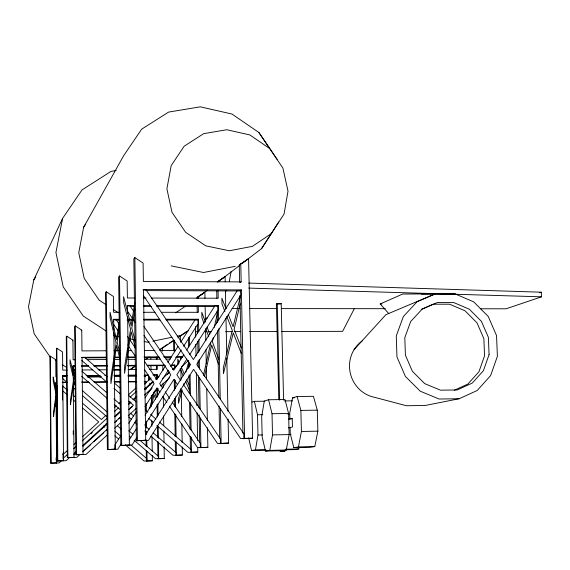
<?xml version="1.0" encoding="UTF-8"?>
<svg xmlns="http://www.w3.org/2000/svg" width="570" height="570" viewBox="0 0 570 570"><rect width="100%" height="100%" fill="white"/><g stroke="black" fill="none" stroke-linecap="round" stroke-linejoin="round"><path stroke-width="0.85" d="M57.242 386.111L56.387 392.132L53.195 376.977L53.231 380.888L56.06 394.433L53.48 412.68L53.516 416.613L56.423 396.15L57.306 400.382M57.242 390.372L56.751 393.849L57.278 396.357M119.451 320.632L116.593 339.727L110.067 312.282L110.131 317.775L116.102 343.033L110.872 378.053L110.936 383.603L116.672 345.434L120.085 359.877M119.379 327.365L117.163 342.121L119.992 353.991M75.546 367.914L74.178 376.549L70.046 359.777L70.089 364.216L73.758 379.214L70.424 400.282L70.466 404.75L74.221 381.116L75.475 386.239M75.468 373.314L74.649 378.444L75.475 381.793M134.748 302.976L131.136 325.691L123.569 296.728L123.647 302.62L130.559 329.296L124.509 367.344L124.588 373.3L131.221 331.833L135.425 348.049M134.848 309.147L131.798 328.227L135.332 341.772M248.67 437.853L251.527 450.514L255.467 449.858L257.989 435.017L257.519 414.753L254.363 401.344L252.011 402.085M229.311 281.608L231.135 271.291M265.485 451.062L269.781 450.386L272.524 434.896L272.018 413.734L268.577 399.755L264.309 401.059L261.694 416.442L262.171 436.976L265.485 451.062L281.765 450.713L286.261 450.036L289.125 434.589L288.591 413.478L284.993 399.534L268.577 399.755M290.087 427.415L290.244 433.635L293.821 447.621L309.959 447.286L314.79 446.574L317.868 431.162L317.291 410.158L313.422 396.314L297.148 396.521L292.545 397.867L289.724 413.2L289.859 418.53M293.821 447.621L298.459 446.909L301.416 431.462L300.867 410.407L297.148 396.521M285.705 449.787L294.32 449.609L298.758 448.946L299.093 447.215M277.12 159.351L258.865 132.468L231.962 114.036L200.327 106.832L168.613 112.083L141.652 129.176L123.676 155.66L83.676 227.166L78.753 252.667L84.203 278.36L99.209 300.205L105.87 304.579M116.195 170.516L110.972 171.42L82.002 189.924L62.6 218.367L55.938 252.453L63.206 286.838L83.298 316.072L106.334 331.149M62.6 218.367L33.801 279.849L28.5 306.745L34.164 333.764L49.932 356.649L50.758 463.168L56.608 462.911L55.945 382.292L55.76 384.871L57.1 386.025M203.447 375.438L210.815 342.62M214.227 327.387L217.491 312.844M204.516 376.642L211.655 344.985L218.517 364.223M213.351 337.44L212.389 341.715L218.688 359.243M216.443 323.753L217.405 319.478M240.312 296.742L233.123 326.802L228.306 314.555M240.248 303.724L234.106 329.303L241.431 347.942M149.632 408.69L153.472 393.264M151.157 406.731L154.1 394.946L155.638 399.107M155.097 390.956L154.662 392.673L156.515 397.618M180.975 389.752L178.439 398.886L178.51 403.275L182.229 389.98M185.877 372.11L188.706 361.921M183.39 385.819L184.082 383.325M188.335 368.113L189.041 365.591M354.305 308.669L342.634 331.341L281.459 331.505M136.729 437.653L131.962 445.127L128.905 445.191M144.83 424.949L173.914 379.356L177.377 384.451M186.832 359.1L176.835 374.775L180.84 380.66M189.689 354.618L217.783 310.572L217.69 306.097L214.748 306.09L186.625 350.108M145.578 434.668L190.266 364.472L143.526 295.695M121.104 444.001L117.762 449.231L114.912 449.288L114.855 444.985L121.075 435.273M129.233 431.298L136.401 420.097M145.008 406.645L156.957 387.971L159.928 392.331M168.314 370.222L159.686 383.695L162.692 388.113M170.708 366.474L181.246 350.001M183.64 346.261L198.018 323.796L197.94 319.62L195.182 319.62L180.797 342.071M129.319 439.812L136.479 428.611M145.065 415.167L170.829 374.832L143.989 335.367M183.768 354.583L173.757 370.251L143.953 326.432M128.734 423.332L136.387 411.383M145.001 397.945L154.092 383.76L144.652 369.894M165.457 366.018L156.821 379.492L144.41 361.259M167.851 362.278L177.918 346.56M242.606 263.148L261.609 248.57L284.067 214.035L288.014 191.121L282.905 168.114L258.865 132.468M225.435 291.904L226.383 290.443M261.609 248.57L278.68 222.008M83.676 227.166L85.671 224.224M33.801 279.849L35.789 276.935M49.932 356.649L50.324 356.165L55.76 359.691L55.903 376.948M67.146 370.094L62.729 370.137L62.565 351.961L56.843 348.242L56.409 348.769L57.335 460.973L63.512 460.703L62.778 375.758L67.41 375.716M75.767 359.741L73.11 359.763L72.924 340.19L66.768 336.179L66.263 336.792L67.346 457.639L74.036 457.332L73.281 377.368M105.999 350.771L81.973 350.906L81.767 330.151L75.233 325.883L74.663 326.574L75.895 454.782L83.028 454.454L82.037 357.333L106.626 357.169M119.786 312.282L113.601 312.282L113.401 296.457L106.276 291.762L105.521 292.666L107.395 449.552L115.318 449.174L114.214 361.102M134.506 298.01L127.381 297.996L127.153 281.01L119.501 275.951L118.624 276.999L120.804 445.476L129.376 445.049L128.058 348.185M240.775 263.832L241.174 281.894L143.376 281.409L143.106 263.069L134.855 257.59L133.836 258.816L136.394 440.738L145.721 440.261L143.498 289.531L241.352 289.895L244.623 438.358L243.062 438.686L252.638 438.209L248.57 258.566L239.258 265L239.628 282.121M55.347 360.155L55.76 359.691M72.397 340.789L72.924 340.19M81.168 330.828L81.767 330.151M354.091 349.631L385.911 314.676L435.288 293.863L455.174 293.928L473.748 301.886L488.248 316.5L496.541 335.58L497.389 356.3L490.628 375.566L477.225 390.486L459.149 398.751L425.256 405.462L406.41 405.74L374.754 397.361A31.2 29.868 72.3 0 1 350.286 373.094A31.2 29.868 72.3 0 1 362.135 341.01M113.316 321.387L113.694 319.293L118.995 319.293M62.778 375.758L62.315 376.2L66.768 376.157M75.596 371.077L72.931 368.769L72.903 366.068L75.475 365.798M82.037 357.333L81.738 357.618L84.987 357.597L107.096 376.756M67.224 382.506L62.565 378.487L62.543 375.979L65.628 375.73M82.693 451.647L107.395 429.018M114.549 422.47L120.405 417.112M128.856 409.374L133.409 405.206L128.713 401.137M144.395 395.138L152.219 387.971M162.65 378.423L169.817 371.854M172.425 369.467L178.944 363.503M80.128 454.347L76.857 457.354L67.346 457.639M83.405 451.347L90.616 444.75M93.893 441.743L103.726 432.744M106.348 430.343L107.659 429.139M115.518 421.935L116.829 420.738M118.795 418.936L120.762 417.133M128.991 409.602L132.24 406.624M147.837 392.338L151.086 389.367M167.331 374.483L169.283 372.695M107.431 434.825L85.992 454.482L82.721 454.547M114.57 428.27L120.42 422.911M128.214 415.765L136.009 408.612M153.501 392.573L158.054 388.391M160.662 386.004L169.775 377.646M181.495 366.895L188.663 360.326M57.684 459.384L56.38 460.574L56.401 462.982L59.123 462.918L61.075 461.137M62.892 454.625L67.46 450.464M73.972 444.514L75.931 442.733M82.443 436.784L98.738 421.921L82.621 408.027M105.935 415.352L101.389 419.499L82.6 403.296M114.371 407.657L116.316 405.876M118.916 403.51L120.861 401.729M128.649 394.625L135.788 388.113M67.844 454.048L63.263 458.237L63.284 460.774L66.148 460.71L69.426 457.717M73.744 448.661L76.366 446.267M82.265 440.881L107.16 418.138M114.513 411.426L118.425 407.856M130.152 397.14L136.016 391.79M144.481 384.052L151 378.102M91.029 433.77L92.326 432.58M74.007 453.528L75.974 451.732M82.515 445.747L107.395 422.997M114.755 416.264L120.612 410.906M128.428 403.767L130.38 401.978M132.981 399.599L136.237 396.62M144.702 388.882L153.159 381.145M155.767 378.765L157.064 377.575L157.028 375.103L154.256 375.124L154.634 374.91M73.744 454.682L76.366 452.281M82.928 446.282L107.196 424.08M115.069 416.884L120.313 412.082M128.528 404.572L131.129 402.192M133.729 399.812L135.681 398.024M144.787 389.695L153.245 381.964M155.852 379.584L159.101 376.606M204.993 298.302L204.872 292.089L196.949 297.554L203.711 292.987M196.857 298.245L198.966 296.628M200.376 295.545L207.409 290.144M217.968 282.043L220.084 280.426M221.488 279.35L239.785 265.307M240.155 282.613L241.174 281.894M198.745 331.69L198.51 319.228L197.37 320.005L166.248 320.034M217.042 306.539L218.353 305.641L218.645 319.841M241.352 289.895L239.82 290.942L145.977 290.607M130.48 369.36L134.834 366.389M146.234 358.637L147.53 357.746M159.778 349.56L161.139 348.626M177.911 337.768L188.143 330.857M204.815 319.492L207.715 317.519M175.703 312.802L185.236 306.354M239.258 265L247.017 259.763M217.861 281.459L225.121 276.557L225.228 281.872M217.277 281.979L223.782 277.59M271.598 233.436L252.396 246.361L229.311 250.764L205.863 245.869L185.699 232.361L171.99 212.296L166.896 188.805L171.2 165.585L184.146 146.219L203.675 133.665L226.746 129.739L249.838 134.94L269.524 148.414M161.887 348.113L167.794 344.166M169.276 343.176L172.966 340.71M179.614 336.264L186.996 331.334M204.715 319.485L206.931 318.01M129.796 369.859L135.717 365.904L127.758 365.89M145.343 359.492L149.041 357.019M159.408 350.108L174.213 340.24M145.143 376.514L145.835 376.1L144.053 376.122M278.773 399.57L276.421 304.031L277.269 303.546L281.188 303.546L283.603 400.147M281.188 303.546L280.333 304.038L276.421 304.031M145.941 383.14L145.913 381.373L145.222 381.765L145.243 383.524M157.47 378.409L157.413 374.882L156.643 375.317L156.714 379.755M174.926 367.678L174.883 365.028L173.993 365.527L171.328 365.548M454.44 390.179L467.828 384.087L478.935 371.768L484.557 355.822L483.873 338.673L477.012 322.877L464.999 310.785L449.616 304.223L433.157 304.195L421.273 309.382M388.854 313.685L380.226 303.953L402.612 294.042L435.288 293.863L417.083 301.772L403.353 316.535L396.271 335.93L396.969 356.977L405.391 376.407L420.218 391.184L439.121 399.021L459.149 398.751M539.648 292.766L541.293 292.196L541.5 296.82L506.046 308.798L480.31 308.776M50.758 463.168L56.608 462.911M57.335 460.973L63.512 460.703M75.895 454.782L83.028 454.454M107.395 449.552L115.318 449.174M120.804 445.476L129.376 445.049M136.394 440.738L145.721 440.261M288.99 419.385L292.239 418.622L292.453 426.994L288.384 427.856M207.872 447.279L199.764 447.664L207.872 447.279L207.494 427.771M228.591 443.082L219.813 443.503L228.591 443.082L228.093 419.164M149.34 341.865L147.594 342.221L144.139 341.551M152.831 341.159L172.019 337.255M177.256 336.186L181.616 335.303M148.962 319.542L145.535 319.542M152.304 455.466L152.382 460.774L146.39 461.03L146.234 450.464M157.947 458.757L164.288 458.48L164.103 446.958M182.393 454.995L175.51 455.302L182.393 454.995L182.25 446.994M190.48 452.359L197.819 452.024L197.733 447.578M235.26 266.347L203.511 272.496L171.207 265.877M152.382 460.774L144.089 461.023L125.436 444.935M164.288 458.48L155.546 458.743L134.114 440.24M197.819 452.024L187.815 452.324L156.85 425.512M251.527 450.514L266.297 450.2M269.781 450.386L286.261 450.036M298.459 446.909L314.79 446.574M255.467 449.858L265.136 449.659M285.684 449.224L298.758 448.946M301.416 431.462L317.868 431.162M257.989 435.017L262.414 434.939M288.42 434.447L291.056 434.404M272.524 434.896L289.125 434.589M244.623 438.358L252.638 438.209M145.172 440.418L148.471 440.353L193.586 369.36L240.633 438.587L243.839 438.522L243.725 433.592L196.728 364.422L240.69 295.253L240.583 290.422L237.412 290.415L193.408 359.535L146.219 290.08L142.963 290.066M289.011 418.672L292.239 418.622M300.867 410.407L317.291 410.158M272.018 413.734L288.591 413.478M257.519 414.753L262.827 414.668M287.907 414.276L289.66 414.255M292.545 397.867L294.241 397.846M254.363 401.344L264.872 401.202M284.473 400.938L292.296 400.838M87.068 376.656L101.317 376.521M114.67 376.399L120.014 376.35M128.029 376.271L136.038 376.193M87.445 377.062L100.762 376.934M62.187 382.228L66.59 382.185M81.574 382.028L88.628 381.957M93.915 381.9L107.139 381.765M114.185 381.693L120.355 381.629M128.286 381.551L136.223 381.472M144.153 381.387L145.913 381.373M62.636 382.613L67.075 382.57M82.173 382.413L89.276 382.342M94.606 382.285L107.039 382.156M114.142 382.085L120.355 382.021M128.35 381.936L136.337 381.857M81.553 365.755L88.642 365.698M93.957 365.655L107.246 365.548M113.444 365.505L119.643 365.455M127.616 365.391L135.589 365.334M147.103 365.242L164.816 365.106M174.883 365.028L171.463 365.299L174.434 365.277L174.484 367.935M72.903 366.068L75.204 366.054M81.531 366.253L88.642 366.197M93.979 366.161L107.31 366.054M113.537 366.004L119.757 365.954M147.316 365.741L165.101 365.598M72.454 370.051L75.105 370.03M82.18 369.973L92.789 369.88M98.09 369.837L106.932 369.759M114.007 369.702L120.192 369.652M128.15 369.581L136.109 369.517M149.368 369.403L157.327 369.339L157.27 365.926M113.858 370.151L120.085 370.101M86.099 375.545L100.341 375.409M104.795 375.374L106.576 375.352M114.584 375.281L119.921 375.231M127.937 375.153L135.945 375.081M144.844 375.003L148.407 374.967M152.86 374.925L157.413 374.882M87.231 375.965L99.693 375.851M113.929 375.716L120.156 375.659M128.165 375.58L136.173 375.509M144.182 375.43L148.635 375.395M114.62 357.119L119.957 357.084M127.951 357.034L135.061 356.984M143.953 356.927L159.059 356.827M163.505 356.799L171.499 356.749M176.835 356.713L183.056 356.67M84.987 357.882L106.276 357.739M114.257 357.689L119.579 357.654M127.559 357.597L135.546 357.547M144.417 357.49L159.493 357.39M164.816 357.354L171.021 357.312M175.453 357.283L182.55 357.24M87.26 359.663L106.704 359.528M114.663 359.471L119.971 359.435M127.922 359.385L134.997 359.335M144.723 359.271L160.64 359.157M165.941 359.121L170.359 359.093M421.316 294.099L455.174 293.928M114.007 350.728L120.242 350.692M128.25 350.65L131.805 350.628M144.267 350.557L154.94 350.5M160.284 350.472L175.41 350.386M195.453 331.74L198.118 331.733M205.207 331.712L206.981 331.712M208.755 331.704L211.413 331.697M225.599 331.662L232.695 331.64M234.469 331.633L240.675 331.619M249.539 331.59L277.027 331.519M143.626 312.289L155.111 312.296M161.289 312.296L198.381 312.303L198.267 306.225M127.83 319.286L132.247 319.278M143.733 319.271L159.636 319.257M165.82 319.257L198.51 319.228M113.295 319.692L116.116 319.692L119.593 324.793M115.567 320.084L119.123 320.076M127.124 320.069L134.242 320.062M144.025 320.055L160.028 320.041M380.226 303.953L381.928 303.953M134.541 305.534L127.48 305.527L127.587 313.521M143.362 305.541L150.423 305.556M156.593 305.563L218.353 305.641M127.025 305.983L130.046 305.99L133.523 311.099M130.117 306.439L134.556 306.446M143.419 306.453L151.406 306.461M156.729 306.468L214.384 306.539M231.99 308.562L239.97 308.57M249.717 308.577L276.308 308.605M281.623 308.605L385.363 308.698M143.405 298.032L146.077 298.039M151.421 298.053L218.203 298.217L218.039 290.28M248.834 288.107L541.5 296.82M248.719 283.076L541.293 292.196M92.091 375.331L100.619 376.934M113.879 335.687L119.066 336.692M128.578 338.537L135.496 339.877M62.358 364.7L66.74 367.543M113.266 309.439L118.439 312.844M73.217 387.678L75.212 389.396M82.529 395.715L107.153 416.969M117.363 425.783L121.382 429.253M129.426 436.193L130.765 437.347M62.472 385.933L67.167 389.987M73.209 395.195L75.219 396.927M106.091 423.56L107.424 424.707M114.748 431.02L120.74 436.193M130.73 444.807L146.711 458.586L146.739 460.959M62.472 390.657L67.175 394.711M73.217 399.919L75.233 401.658M103.441 425.982L104.773 427.13M114.77 435.744L118.767 439.192M81.767 360.482L106.583 381.971M113.957 388.362L120.662 394.169M148.77 418.515L153.487 422.591M81.966 371.234L106.626 392.573M113.957 398.915L120.626 404.686M130.366 413.115L133.715 416.007M145.101 425.861L149.126 429.338M153.145 432.815L175.916 452.523L175.966 455.216L172.966 455.28L150.843 436.143M81.603 376.271L106.953 398.195M114.292 404.536L120.291 409.73M128.72 417.012L131.399 419.335M134.755 422.235L136.764 423.973M144.809 430.927L146.818 432.666M65.393 375.951L66.726 377.098M74.036 383.418L75.368 384.565M82.679 390.878L107.281 412.124M128.849 430.749L132.867 434.219M140.227 440.574L158.296 456.178L158.339 458.679M114.47 383.14L120.498 388.37M128.535 395.331L135.902 401.722M145.2 409.78L147.894 412.11M150.587 414.44L155.966 419.1M159.322 422.014L190.936 449.402L190.986 452.259M183.34 384.344L220.383 438.8L220.476 443.367L217.498 443.424L180.348 388.818M127.58 311.256L135.04 322.214M127.53 336.464L135.475 348.135M165.2 391.79L169.703 398.416M172.211 402.092L200.255 443.289L200.341 447.543L197.562 447.6L169.333 406.146M113.843 324.651L119.308 332.68M128.749 346.539L135.211 356.029M162.899 396.692L166.86 402.513M179.123 362.178L177.747 359.043L177.826 363.404M181.517 367.664L184.253 373.934M186.768 379.713L189.482 385.94M180.177 368.833L183.198 375.808M185.706 381.601L189.511 390.393M226.062 308.84L221.887 298.224L222.008 304.031L224.901 311.434M226.824 316.371L232.275 330.351L223.319 367.807L223.44 373.671L233.251 332.852L241.238 353.322M150.017 380.219L148.464 376.079L148.528 379.934M149.76 383.268L150.38 384.935M205.357 322.143L201.823 312.303L201.93 317.725L204.003 323.532M207.124 327.066L209.774 334.44M205.777 328.512L208.741 336.813M277.269 303.546L279.656 400.197M239.92 295.395L242.948 433.343M225.414 290.728L225.784 308.448M225.991 318.188L226.746 354.504M226.817 358.046L227.929 411.191M218.823 328.719L220.248 398.843M220.447 408.612L221.146 443.225M216.714 290.372L216.878 298.274M217.134 310.985L217.369 322.549M217.526 330.55L218.873 397.254M219.058 406.154L219.699 438.166M205.15 306.282L205.442 321.359M205.592 329.339L205.82 340.867M205.991 349.731L206.262 363.924M206.311 366.581L206.554 378.993M206.746 388.754L207.359 420.674M198.089 296.678L198.118 298.416M198.894 339.706L199.115 351.277M199.265 359.285L199.45 369.082M199.614 377.981L200.205 409.139M200.369 418.045L200.925 447.422M197.113 306.197L197.227 312.246M197.455 324.437L197.619 333.308M197.769 341.28L197.989 352.809M198.139 360.789L198.253 366.995M198.417 375.858L199.016 407.771M199.151 414.86L199.664 442.341M195.489 326.56L195.681 337.24M195.816 344.358L196.03 355.922M196.344 372.83L196.956 405.755M197.092 412.872L197.605 440.46M189.404 336.991L189.568 345.869M189.888 363.703L189.924 365.477M190.102 375.203L190.465 395.551M190.594 402.627L191.093 430.044M191.221 437.119L191.492 452.16M188.406 337.632L188.585 347.358M188.841 361.644L188.955 367.871M189.083 374.982L189.418 393.663M189.575 402.555L190.059 429.239M190.188 436.349L190.43 449.694M180.312 335.801L180.419 342.029M180.683 357.148L180.733 359.82M180.882 368.712L181.075 379.385M181.288 391.839L181.723 416.748M181.844 423.866L182.172 442.541M174.47 340.668L174.648 351.177M175.14 380.04L175.289 388.875M175.425 396.827L175.603 407.422M175.724 414.49L176.102 436.577M176.194 441.878L176.415 455.124M173.565 340.383L173.743 350.856M174.235 379.748L174.413 390.414M174.548 398.416L174.684 406.417M174.805 413.528L175.197 436.634M175.268 441.08L175.467 452.637M162.507 347.7L162.564 351.241M162.792 365.427L162.877 370.742M163.077 383.147L163.148 387.579M163.291 396.442L163.462 407.08M163.604 415.943L163.761 425.69M163.847 431.005L164.032 442.527M157.142 357.39L157.163 359.1M157.619 388.106L157.748 396.036M157.869 403.966L158.047 415.423M158.232 426.88L158.41 438.337M158.467 441.864L158.731 458.608M156.358 357.034L156.394 359.584M156.486 365.541L156.558 369.795M156.85 388.633L156.992 397.511M157.099 404.607L157.299 417.041M157.434 425.911L157.612 437.454M157.683 441.893L157.904 456.093M150.808 357.305L150.836 359.072M150.929 365.263L151 369.681M151.392 395.331L151.535 405.056M151.67 413.905L151.698 415.673M151.763 420.097L151.862 426.282M152.019 436.898L152.24 451.048M146.005 387.557L146.034 389.324M146.241 403.46L146.362 411.412M146.504 421.13L146.611 428.198M146.661 431.732L146.704 434.383M146.796 440.574L146.882 446.759M146.953 451.176L147.096 460.895M145.564 381.565L145.599 383.916M145.307 387.928L145.336 389.688M145.571 405.541L145.649 410.828M145.82 422.277L145.899 427.564M145.948 431.084L145.998 434.611M146.077 439.89L146.169 446.061M134.855 257.59L137.441 440.418M127.637 317.077L128.022 345.513M119.501 275.951L121.702 445.206M113.694 319.293L113.822 329.973M113.858 332.638L114.192 359.328M106.276 291.762L108.165 449.317M75.233 325.883L76.48 454.589M73.167 365.819L73.259 375.587M72.668 369.866L72.704 373.407M73.245 430.949L73.281 434.49M66.768 336.179L67.866 457.468M62.415 387.664L62.522 400.005M62.985 452.915L63.028 458.202M56.843 348.242L57.777 460.831M55.575 387.985L55.604 391.519M55.653 397.696L55.732 406.531M56.145 457.746L56.166 460.396M50.324 356.165L51.165 463.032M489.074 354.626L483.417 370.692L472.224 383.111L457.154 389.973L440.475 390.172L424.743 383.639L412.409 371.334L405.405 355.167L404.807 337.647L410.692 321.494L422.106 309.182L437.268 302.57L453.855 302.599L469.352 309.218L481.458 321.409L488.376 337.333L489.074 354.626M280.917 451.362L280.055 451.49L284.879 451.276L280.917 451.362"/></g></svg>
